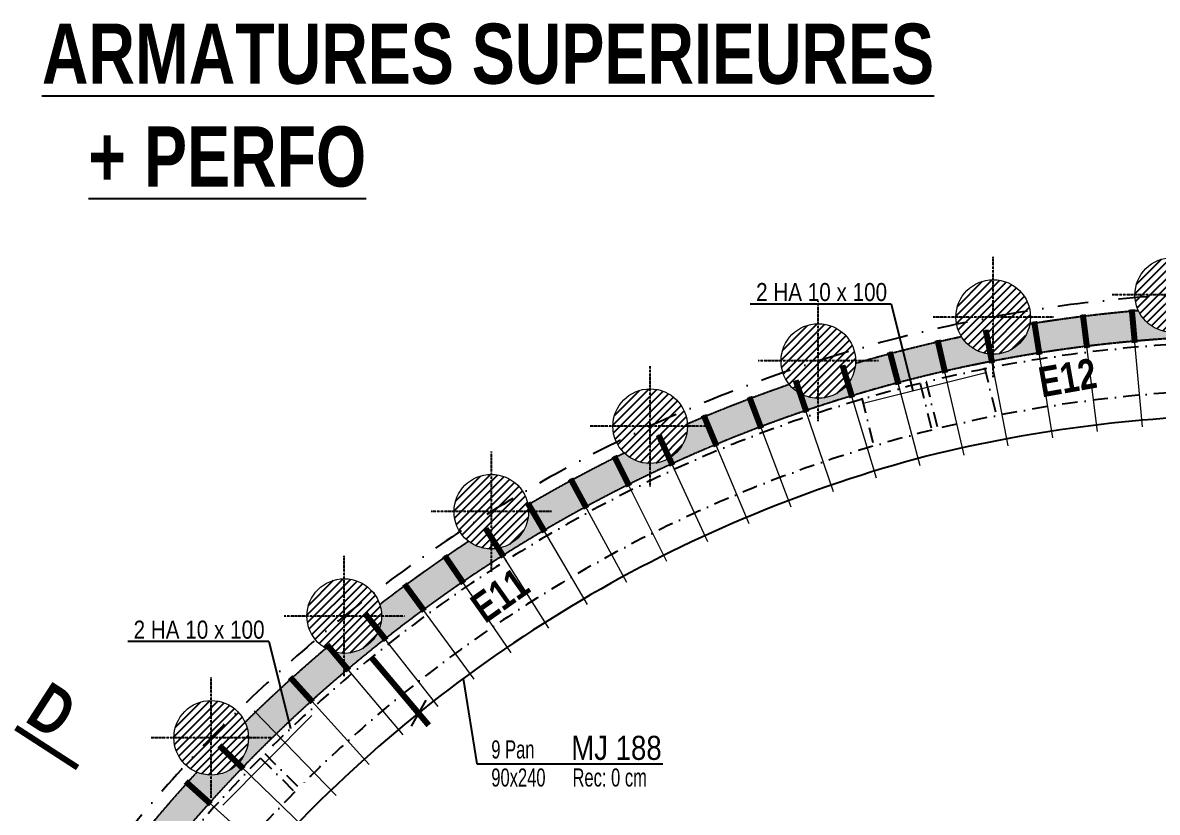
# Model space of a CAD drawing. Header units: metres. Extents: x 33574 to 39801, y -147554 to -143354.
# Drawn here: x 37026 to 37970, y -144999 to -144343 of the extents above; entities that cross this region are included whole.
import ezdxf
from ezdxf.enums import TextEntityAlignment as Align

# ---------------------------------------------------------------- set-up
doc = ezdxf.new("R2010")
doc.units = ezdxf.units.M
for name, pattern in [('CACHEx2', [19.049999999999997, 12.7, -6.35]), ('INTERROMPU2', [9.524999999999999, 6.35, -3.175]), ('TIRETPTX2', [50.8, 25.4, -12.7, 0, -12.7])]:
    doc.linetypes.add(name, pattern=pattern)
for name, color, linetype in [('01_ARMA_INF', 50, 'Continuous'), ('01_isolant ext', 2, 'TIRETPTX2'), ('01_linteaux', 3, 'Continuous'), ('01_murs_coup', 5, 'Continuous'), ('01_murs_sup', 2, 'INTERROMPU2'), ('01_poch_murs', 251, 'Continuous'), ('01_texte', 230, 'Continuous')]:
    doc.layers.add(name, color=color, linetype=linetype)
doc.layers.add('01_PIEUX', color=5, linetype='Continuous', lineweight=60)
doc.styles.add('ARIAL NA', font='ARIALN.TTF')
doc.styles.add('impact', font='impact.ttf')
doc.styles.add('PATIO', font='ARIALN.TTF')
pattern_1 = [(135, (1211.661501504375, -135886.3766936216), (-11.22532015133644, 8.881784197001252e-16), [7.9375, -7.9375])]

msp = doc.modelspace()

# ---------------------------------------------------------------- hatches: boundary and pattern name
at = {"layer": '01_murs_sup', "ltscale": 3}
h = msp.add_hatch(dxfattribs=at)
h.set_pattern_fill('DASH', color=256, scale=2.5, angle=135)
h.set_pattern_definition(pattern_1)
edge = h.paths.add_edge_path()
edge.add_line((38619.85975942877, -145131.6349017622), (38592.8597559124, -145131.6349017622))
edge.add_line((38592.8597559124, -145131.6349017622), (38592.85976770975, -144596.6220185353))
edge.add_arc((38581.83640637679, -144567.6481422858), 30.99999999998138, 200.7835595957978, 290.8297495042634, ccw=False)
edge.add_line((38552.85365288442, -144578.6481422858), (38460.81915986918, -144578.6481422858))
edge.add_arc((38431.8364063768, -144567.6481422858), 31.00000000000336, 200.7835595958433, 339.2164404041567, ccw=False)
edge.add_line((38402.85365288442, -144578.6481422858), (38310.81915986918, -144578.6481422858))
edge.add_arc((38281.8364063768, -144567.6481422858), 31.00000000000336, 200.7835595958433, 339.2164404041567, ccw=False)
edge.add_line((38252.85365288442, -144578.6481422858), (38160.81915986918, -144578.6481422858))
edge.add_arc((38131.8364063768, -144567.6481422858), 30.99999999999303, 201.3118853197231, 339.21644040420693, ccw=False)
edge.add_line((38102.95631485799, -144578.9149215001), (38011.01984804115, -144579.7669164767))
edge.add_arc((37981.92120965551, -144569.0772371503), 31.00000000000605, 205.0617590903189, 339.8286810938205, ccw=False)
edge.add_arc((38055.65423624864, -145780.6175167353), 1202.726036363769, 94.85607431748207, 99.19121332791286)
edge.add_arc((37833.10268825421, -144587.4697053421), 30.99999999999447, 212.034883978377, 349.0964430106714, ccw=False)
edge.add_arc((38055.6542362488, -145780.6175167352), 1202.726036363719, 101.9401136610933, 106.2742133279193)
edge.add_arc((37687.67754987871, -144624.0173050652), 30.9999999999968, 219.1178839784031, 356.17944301063665, ccw=False)
edge.add_arc((38055.65423624883, -145780.6175167352), 1202.726036363716, 109.0231136610926, 113.3572133279185)
edge.add_arc((37547.86878998945, -144678.217937674), 30.99999999974383, -3.228137757105287e-10, 3.262443010306697, ccw=False)
edge.add_arc((37547.8687899892, -144678.2179376741), 31, -106.92223189973828, 0, ccw=False)
edge.add_line((37538.8455135238, -144707.8756598023), (37538.8455135238, -144722.341862265))
edge.add_arc((38055.65423624888, -145780.6175167352), 1177.726036363744, 92.05394913478762, 116.028561673013, ccw=False)
edge.add_line((38013.44394914911, -144603.6481422858), (38572.85976755482, -144603.6481422858))
edge.add_line((38572.85976755482, -144603.6481422858), (38572.8597559124, -145131.6349014186))
edge.add_line((38572.8597559124, -145131.6349014186), (38387.86683301943, -145131.6349014186))
edge.add_line((38387.86683301943, -145131.6349014186), (38387.86395860227, -145494.6348953786))
edge.add_line((38387.86395860227, -145494.6348953786), (38012.60975566173, -145494.6348953786))
edge.add_line((38012.60975566173, -145494.6348953786), (38012.60975566173, -145627.4040440309))
edge.add_arc((37522.36195200062, -146364.8041766384), 885.4952651279937, 54.972460644416515, 56.382736305045626, ccw=False)
edge.add_line((38030.60975566173, -145639.6931267724), (38030.60975566173, -145514.6348953786))
edge.add_line((38030.60975566173, -145514.6348953786), (38120.60975558187, -145514.6348953786))
edge.add_line((38120.60975558187, -145514.6348953786), (38120.60975558187, -145690.6348835175))
edge.add_line((38120.60975558187, -145690.6348835175), (38096.46789063645, -145690.6348835175))
edge.add_arc((37522.3619519998, -146364.8041766382), 885.4952651283348, 49.58310368497262, 54.97246064434233)
edge.add_arc((37522.36195199977, -146364.8041766383), 885.4952651284469, 54.9724606443451, 88.93337311106023)
edge.add_line((37538.8455135238, -145479.4623461771), (37538.8455135238, -145499.4658924054))
edge.add_arc((37522.36195199974, -146364.8041766384), 865.4952651284898, 31.885060788713417, 88.90872238282088, ccw=False)
edge.add_line((38257.26215444713, -145907.6349012024), (38387.86068825978, -145907.634901203))
edge.add_line((38387.86068825978, -145907.634901203), (38387.85705872715, -146365.9957603085))
edge.add_line((38387.85705872715, -146365.9957603085), (38407.85951696527, -146365.9957603085))
edge.add_line((38407.85951696527, -146365.9957603085), (38407.85951696527, -145758.6903359441))
edge.add_line((38407.85951696527, -145758.6903359441), (38602.45553037126, -145758.6903359441))
edge.add_line((38602.45553037126, -145758.6903359441), (38602.45553037126, -145740.6903359441))
edge.add_line((38602.45553037126, -145740.6903359441), (38407.85951696527, -145740.6903359441))
edge.add_line((38407.85951696527, -145740.6903359441), (38407.85951696527, -145147.6349014186))
edge.add_line((38407.85951696527, -145147.6349014186), (38619.85975942877, -145147.6349014186))
edge.add_line((38619.85975942877, -145147.6349014186), (38619.85975942877, -145131.6349017622))
edge = h.paths.add_edge_path(flags=16)
edge.add_line((38387.86380023217, -145507.6348953786), (38387.86108262614, -145692.597199733))
edge.add_line((38387.86108262614, -145692.597199733), (38387.86165855697, -145692.5985063117))
edge.add_line((38387.86165855697, -145692.5985063117), (38387.86298066453, -145710.6361900963))
edge.add_line((38387.86298066453, -145710.6361900963), (38387.86224820535, -145710.6348835175))
edge.add_line((38387.86224820535, -145710.6348835175), (38387.86084662988, -145887.634901203))
edge.add_line((38387.86084662988, -145887.634901203), (38268.29180603761, -145887.6349012025))
edge.add_arc((38147.56387337932, -145944.94630127), 133.6406760744734, 25.39440870109206, 65.71043163573019)
edge.add_line((38202.53675377985, -145823.1357404712), (38202.53676413976, -145710.6348835175))
edge.add_line((38202.53676413976, -145710.6348835175), (38202.85976380173, -145710.6348835175))
edge.add_line((38202.85976380173, -145710.6348835175), (38202.85975573682, -145798.2138452048))
edge.add_arc((37522.36195199987, -146364.8041766384), 885.4952651284403, 39.78115613019892, 47.62597131948492)
edge.add_line((38119.15705963951, -145710.6348835175), (38202.85976380173, -145710.6348835175))
edge.add_line((38202.85976380173, -145710.6348835175), (38202.85976564348, -145690.6348835175))
edge.add_line((38202.85976564348, -145690.6348835175), (38138.60975590135, -145690.6348835175))
edge.add_line((38138.60975590135, -145690.6348835175), (38138.60975558187, -145690.6348835175))
edge.add_line((38138.60975558187, -145690.6348835175), (38138.60975558187, -145514.6348953786))
edge.add_line((38138.60975558187, -145514.6348953786), (38202.85978185086, -145514.6348953786))
edge.add_line((38202.85978185086, -145514.6348953786), (38202.85976564419, -145710.5971997362))
edge.add_line((38202.85976564419, -145710.5971997362), (38222.8597656442, -145710.5971997362))
edge.add_line((38222.8597656442, -145710.5971997362), (38222.85978185086, -145507.6348953786))
edge.add_line((38222.85978185086, -145507.6348953786), (38387.86380023217, -145507.6348953786))
h.paths.add_polyline_path([(38387.86683301943, -145131.6349015173), (37915.56930421361, -145131.6349015173), (37738.97997833929, -145286.8598370758), (37752.18420836882, -145301.8814318423), (37917.42175079962, -145156.6349015173), (38387.86663505682, -145156.6349015173)], flags=17)
h = msp.add_hatch(dxfattribs=at)
h.set_pattern_fill('DASH', color=256, scale=2.5, angle=135)
h.set_pattern_definition(pattern_1)
edge = h.paths.add_edge_path()
edge.add_line((37538.8455135238, -144722.341862265), (37538.8455135238, -144707.8756598023))
edge.add_arc((37547.86878998917, -144678.2179376741), 30.99999999998815, 226.2008839784407, 253.07776810030668, ccw=False)
edge.add_arc((38055.65423624868, -145780.6175167351), 1202.72603636355, 116.1061136610875, 120.4402133279125)
edge.add_arc((37415.81029081325, -144749.2443462307), 30.99999999999435, 0, 10.345443010625615, ccw=False)
edge.add_arc((37415.81029081324, -144749.2443462307), 30.99999999999636, -126.71611602166251, 5.377387424232438e-11, ccw=False)
edge.add_arc((38055.65423624893, -145780.6175167352), 1202.726036363755, 123.1891136610932, 127.5232133279169)
edge.add_arc((37293.51764339537, -144836.0124642499), 31.00000000004408, 0, 17.428443010622175, ccw=False)
edge.add_arc((37293.51764339542, -144836.0124642499), 30.99999999999636, -119.63311602164868, 0, ccw=False)
edge.add_arc((38055.65423624888, -145780.6175167352), 1202.726036363712, 130.2721136610881, 134.6062133279121)
edge.add_arc((37182.85738390327, -144937.1979616602), 31.00000000004577, -5.377387424232438e-11, 24.511443010564506, ccw=False)
edge.add_arc((37182.85738390332, -144937.1979616602), 31, -112.55011602162091, 0, ccw=False)
edge.add_arc((38055.6542362487, -145780.6175167352), 1202.726036363611, 137.3551136610777, 141.6892133279013)
edge.add_arc((37085.51850493808, -145051.2564578753), 31.00000000001319, 0, 31.59444301060978, ccw=False)
edge.add_arc((37085.5185049381, -145051.2564578753), 31.00000000000364, -105.46711602161918, 0, ccw=False)
edge.add_arc((38055.65423624857, -145780.6175167352), 1202.726036363478, 144.4381136610719, 148.772213327895)
edge.add_arc((37002.98667666827, -145176.4470934655), 31.00000000002467, -5.377387424232438e-11, 38.677443010546426, ccw=False)
edge.add_arc((37002.98667666831, -145176.4470934655), 30.99999999999272, -98.38411602166099, 0, ccw=False)
edge.add_arc((38055.65423624884, -145780.6175167351), 1202.726036363665, 151.5211136610797, 155.8552133279022)
edge.add_arc((36936.52157124675, -145310.8591006611), 31.00000000002007, 0, 45.76044301059147, ccw=False)
edge.add_arc((36936.52157124676, -145310.8591006611), 31, -91.30111602162748, 5.377387424232438e-11, ccw=False)
edge.add_arc((38055.65423624853, -145780.6175167353), 1202.726036363444, 158.6041136610622, 160.7596099109288)
edge.add_line((36920.10729933415, -145384.2804472971), (36895.63531951005, -145465.8389103738))
edge.add_arc((36876.69702955817, -145490.3815502827), 30.99999999998894, 5.377387424232438e-11, 52.34448233653029, ccw=False)
edge.add_arc((36876.69702955814, -145490.3815502826), 31.00000000001091, -85.74869509532238, 0, ccw=False)
edge.add_line((36878.99509683355, -145521.2962536906), (36863.80899557172, -145571.9074052174))
edge.add_arc((36844.65484696918, -145596.2819532402), 31.00000000002931, 0, 51.838823286970694, ccw=False)
edge.add_arc((36844.65484696921, -145596.2819532402), 30.99999999998909, -85.24303604581559, 0, ccw=False)
edge.add_line((36847.22565630422, -145627.1751715795), (36820.6599948077, -145715.7113071045))
edge.add_arc((36801.21439709822, -145739.853981557), 31.00000000000053, 0, 51.15046554258652, ccw=False)
edge.add_arc((36801.21439709823, -145739.853981557), 30.99999999998909, -84.55467830142197, 0, ccw=False)
edge.add_line((36804.15616646777, -145770.7140851371), (36777.50959882752, -145859.519858868))
edge.add_arc((36757.77394722726, -145883.4260098738), 30.99999999998018, 0, 50.45872493290841, ccw=False)
edge.add_arc((36757.77394722725, -145883.4260098738), 30.99999999999272, -83.86293769173221, 0, ccw=False)
edge.add_line((36761.08807184747, -145914.2483488182), (36734.35778654428, -146003.3331307851))
edge.add_arc((36714.33349735626, -146026.9980381906), 30.99999999998639, -5.377387424232438e-11, 49.763448720829786, ccw=False)
edge.add_arc((36714.33349735627, -146026.9980381907), 31, -83.16766147967297, 5.377387424232438e-11, ccw=False)
edge.add_line((36718.02139353024, -146057.7778923458), (36691.41124605946, -146146.4622875422))
edge.add_arc((36672.54588323079, -146171.061029082), 30.9999999999954, 0, 52.514539147360324, ccw=False)
edge.add_arc((36672.54588323079, -146171.061029082), 30.99999999999272, 274.06371430914675, 359.9999999999462, ccw=False)
edge.add_line((36674.74272135756, -146201.9830908219), (36648.2627694271, -146290.1353148722))
edge.add_arc((36629.38982455987, -146314.7282397092), 30.99999999999541, 0, 52.49687685459321, ccw=False)
edge.add_arc((36629.38982455985, -146314.7282397092), 31.00000000001455, -70.8742860169134, 0, ccw=False)
edge.add_line((36639.54672510597, -146344.0171005832), (36640.07824653362, -146365.9957603085))
edge.add_line((36640.07824653362, -146365.9957603085), (36665.08555599998, -146365.9957603085))
edge.add_line((36665.08555599998, -146365.9957603085), (36664.0791750752, -146324.3814381961))
edge.add_line((36664.0791750752, -146324.3814381961), (36911.92182545811, -145499.3089115099))
edge.add_line((36911.92182545811, -145499.3089115099), (37522.36195199976, -145499.3089115099))
edge.add_arc((37522.36195199928, -146364.8041766383), 865.4952651284111, 88.9087223827907, 89.99999999996851, ccw=False)
edge.add_line((37538.8455135238, -145499.4658924054), (37538.8455135238, -145479.4623461771))
edge.add_arc((37528.64075662712, -145915.1303716551), 435.7875233266934, 88.65819253990759, 90.82554326156212)
edge.add_line((37522.36195199975, -145479.3880830261), (36917.92960398343, -145479.3880830261))
edge.add_line((36917.92960398343, -145479.3880830261), (36945.68964092802, -145386.8952620134))
edge.add_arc((38055.65423624888, -145780.6175167353), 1177.726036363767, 116.0285616730126, 160.4695873568512, ccw=False)
at = {"layer": '01_poch_murs'}
h = msp.add_hatch(dxfattribs=at)
h.set_pattern_fill('ANSI31', color=256, scale=1.5)
h.set_pattern_definition([(45, (19773.22887741509, -135865.8095620589), (-3.367596045400932, 3.367596045400933), [])])
h.paths.add_polyline_path([(37981.92120965553, -144538.0772371503, 0.4142135623730951), (37950.92120965553, -144569.0772371503), (37981.92120965553, -144569.0772371503)])
h.paths.add_polyline_path([(37981.92120965553, -144569.0772371503), (37950.92120965553, -144569.0772371503, 0.4142135623730951), (37981.92120965553, -144600.0772371503)])
h.paths.add_polyline_path([(37981.92120965553, -144538.0772371503), (37981.92120965553, -144569.0772371503), (38012.92120965553, -144569.0772371503, 0.4142135623730951)])
h.paths.add_polyline_path([(38012.92120965553, -144569.0772371503), (37981.92120965553, -144569.0772371503), (37981.92120965553, -144600.0772371503, 0.4142135623730951)])
h = msp.add_hatch(dxfattribs=at)
h.set_pattern_fill('ANSI31', color=256, scale=1.5)
h.set_pattern_definition([(45, (19624.41035601378, -135884.2020302506), (-3.367596045400932, 3.367596045400933), [])])
h.paths.add_polyline_path([(37833.10268825423, -144556.4697053421, 0.4142135623730951), (37802.10268825423, -144587.4697053421), (37833.10268825423, -144587.4697053421)])
h.paths.add_polyline_path([(37833.10268825423, -144587.4697053421), (37802.10268825423, -144587.4697053421, 0.4142135623730951), (37833.10268825423, -144618.4697053421)])
h.paths.add_polyline_path([(37833.10268825423, -144556.4697053421), (37833.10268825423, -144587.4697053421), (37864.10268825423, -144587.4697053421, 0.4142135623730951)])
h.paths.add_polyline_path([(37864.10268825423, -144587.4697053421), (37833.10268825423, -144587.4697053421), (37833.10268825423, -144618.4697053421, 0.4142135623730951)])
at = {"layer": '01_poch_murs', "ltscale": 3}
h = msp.add_hatch(color=256, dxfattribs=at)
h.dxf.hatch_style = 1
h.paths.add_polyline_path([(38552.85365288444, -144578.6481422858), (38460.81915986919, -144578.6481422858, -0.690065559342354), (38402.85365288444, -144578.6481422858), (38310.81915986919, -144578.6481422858, -0.6900655593423551), (38252.85365288444, -144578.6481422858), (38160.81915986919, -144578.6481422858, -0.6866679614140103), (38102.95631485801, -144578.9149215001), (38011.01984804117, -144579.7669164767, -0.6667085915927928), (37953.8398063163, -144582.2086798166, 0.01891786864332901), (37863.54304437187, -144593.3335538591, -0.2058076460600042), (37849.79470515723, -144613.5920438995), (37849.79470515723, -144621.0225571965, -0.05293556011198203), (38097.86452334865, -144603.6481422858), (38572.8597675549, -144603.6481422858), (38572.85976769444, -144597.3200137799, -0.2326350150878804)])
h.paths.add_polyline_path([(37849.79470515723, -144621.0225571965), (37849.79470515723, -144613.5920438995, -0.4169943815633989), (37806.8232038673, -144603.9132055886, 0.01891333202871347), (37718.60865627996, -144626.0828937938, -0.6812689604309282), (37663.62621495371, -144643.5757632949, 0.01891333202871096), (37578.81854937285, -144676.4537398123, -0.0142360546494353), (37578.86878998922, -144678.2179376742, -0.503616030956479), (37538.84551352389, -144707.8756598023), (37538.84551352389, -144722.341862265, -0.06975970139477862)])
h.paths.add_polyline_path([(37538.84551352389, -144722.341862265), (37538.84551352389, -144707.8756598023, -0.1178131145377853), (37526.41269680408, -144700.5928357796, 0.01891333202871288), (37446.30632118013, -144743.6772884923, -0.04517119621277415), (37446.81029081326, -144749.2443462307, -0.6171070753033968), (37397.27692082162, -144774.0941791628, 0.01891333202871142), (37323.09448795112, -144826.7275158855, -0.07619285917296362), (37324.51764339543, -144836.0124642499, -0.5752177938253992), (37278.18986892138, -144862.9579523633, 0.0134997775354115), (37229.79724555848, -144906.2548062569), (37229.79724555848, -144940.9754217586, -0.08088505237707058)])
h.paths.add_polyline_path([(37229.79724555848, -144940.9754217586), (37229.79724555848, -144906.2548062569, 0.005412172626123334), (37211.06361526236, -144924.3368375834, -0.1073610116204503), (37213.85738390333, -144937.1979616602, -0.5347923163912949), (37170.96915069942, -144965.8278396078, 0.01891333202870704), (37111.92361519918, -145035.0154556863, -0.1387367531134328), (37116.51850493811, -145051.2564578753, -0.4956818265242388), (37077.25126150274, -145081.1337516948, 0.0140874434755383), (37039.41171228021, -145137.3438183572), (37069.12620030463, -145137.3438183572, -0.05401596373595395)])
at = {"layer": '01_poch_murs'}
h = msp.add_hatch(dxfattribs=at)
h.set_pattern_fill('ANSI31', color=256, scale=1.5)
h.set_pattern_definition([(45, (19478.98521763828, -135920.7496299738), (-3.367596045400932, 3.367596045400933), [])])
h.paths.add_polyline_path([(37687.67754987872, -144593.0173050652, 0.4142135623730951), (37656.67754987872, -144624.0173050652), (37687.67754987872, -144624.0173050652)])
h.paths.add_polyline_path([(37687.67754987872, -144624.0173050652), (37656.67754987872, -144624.0173050652, 0.4142135623730951), (37687.67754987872, -144655.0173050652)])
h.paths.add_polyline_path([(37687.67754987872, -144593.0173050652), (37687.67754987872, -144624.0173050652), (37718.67754987872, -144624.0173050652, 0.4142135623730951)])
h.paths.add_polyline_path([(37718.67754987872, -144624.0173050652), (37687.67754987872, -144624.0173050652), (37687.67754987872, -144655.0173050652, 0.4142135623730951)])
h = msp.add_hatch(dxfattribs=at)
h.set_pattern_fill('ANSI31', color=256, scale=1.5)
h.set_pattern_definition([(45, (19339.17645774877, -135974.9502625827), (-3.367596045400932, 3.367596045400933), [])])
h.paths.add_polyline_path([(37547.86878998922, -144647.2179376742, 0.4142135623730951), (37516.86878998922, -144678.2179376742), (37547.86878998922, -144678.2179376742)])
h.paths.add_polyline_path([(37547.86878998922, -144678.2179376742), (37516.86878998922, -144678.2179376742, 0.4142135623730951), (37547.86878998922, -144709.2179376742)])
h.paths.add_polyline_path([(37547.86878998922, -144647.2179376742), (37547.86878998922, -144678.2179376742), (37578.86878998922, -144678.2179376742, 0.4142135623730951)])
h.paths.add_polyline_path([(37578.86878998922, -144678.2179376742), (37547.86878998922, -144678.2179376742), (37547.86878998922, -144709.2179376742, 0.4142135623730951)])
h = msp.add_hatch(dxfattribs=at)
h.set_pattern_fill('ANSI31', color=256, scale=1.5)
h.set_pattern_definition([(45, (19207.11795857281, -136045.9766711393), (-3.367596045400932, 3.367596045400933), [])])
h.paths.add_polyline_path([(37415.81029081326, -144718.2443462307, 0.4142135623730951), (37384.81029081326, -144749.2443462307), (37415.81029081326, -144749.2443462307)])
h.paths.add_polyline_path([(37415.81029081326, -144749.2443462307), (37384.81029081326, -144749.2443462307, 0.4142135623730951), (37415.81029081326, -144780.2443462307)])
h.paths.add_polyline_path([(37415.81029081326, -144718.2443462307), (37415.81029081326, -144749.2443462307), (37446.81029081326, -144749.2443462307, 0.4142135623730951)])
h.paths.add_polyline_path([(37446.81029081326, -144749.2443462307), (37415.81029081326, -144749.2443462307), (37415.81029081326, -144780.2443462307, 0.4142135623730951)])
h = msp.add_hatch(dxfattribs=at)
h.set_pattern_fill('ANSI31', color=256, scale=1.5)
h.set_pattern_definition([(45, (19084.82531115498, -136132.7447891584), (-3.367596045400932, 3.367596045400933), [])])
h.paths.add_polyline_path([(37293.51764339543, -144805.0124642499, 0.4142135623730951), (37262.51764339543, -144836.0124642499), (37293.51764339543, -144836.0124642499)])
h.paths.add_polyline_path([(37293.51764339543, -144836.0124642499), (37262.51764339543, -144836.0124642499, 0.4142135623730951), (37293.51764339543, -144867.0124642499)])
h.paths.add_polyline_path([(37293.51764339543, -144805.0124642499), (37293.51764339543, -144836.0124642499), (37324.51764339543, -144836.0124642499, 0.4142135623730951)])
h.paths.add_polyline_path([(37324.51764339543, -144836.0124642499), (37293.51764339543, -144836.0124642499), (37293.51764339543, -144867.0124642499, 0.4142135623730951)])
h = msp.add_hatch(dxfattribs=at)
h.set_pattern_fill('ANSI31', color=256, scale=1.5)
h.set_pattern_definition([(45, (18974.16505166289, -136233.9302865688), (-3.367596045400932, 3.367596045400933), [])])
h.paths.add_polyline_path([(37182.85738390333, -144906.1979616602, 0.4142135623730951), (37151.85738390333, -144937.1979616602), (37182.85738390333, -144937.1979616602)])
h.paths.add_polyline_path([(37182.85738390333, -144937.1979616602), (37151.85738390333, -144937.1979616602, 0.4142135623730951), (37182.85738390333, -144968.1979616602)])
h.paths.add_polyline_path([(37182.85738390333, -144906.1979616602), (37182.85738390333, -144937.1979616602), (37213.85738390333, -144937.1979616602, 0.4142135623730951)])
h.paths.add_polyline_path([(37213.85738390333, -144937.1979616602), (37182.85738390333, -144937.1979616602), (37182.85738390333, -144968.1979616602, 0.4142135623730951)])

# ---------------------------------------------------------------- linework, layer by layer
at = {"layer": '01_ARMA_INF', "linetype": 'Continuous', "lineweight": 0}
for p, q in [((37957.1438512248, -144678.7022120901), (37948.30646396426, -144581.1014918755)), ((37882.58126454907, -144687.9293722787), (37867.13985096796, -144591.153534661)), ((37919.78420631718, -144682.6826509371), (37907.63780148276, -144585.4382945477)), ((37845.57793323253, -144694.4363249077), (37826.8593199682, -144598.240620651)), ((37808.81688946267, -144702.1960041529), (37786.84266527511, -144606.6913787604)), ((37772.3405308968, -144711.1994605343), (37747.13603934353, -144616.4960624668)), ((37736.19092685595, -144721.4363100852), (37707.7852370625, -144627.6433637228)), ((37700.40976980496, -144732.894746328), (37668.83564293854, -144640.1204259984)), ((37665.03832726725, -144745.561553891), (37630.33217875229, -144653.912859109)), ((37630.11739422975, -144759.4221237505), (37592.31925174886, -144669.0047558116)), ((37595.68724609276, -144774.4604700792), (37554.84070342152, -144685.3787101516)), ((37561.78759221901, -144790.6592486837), (37517.93975894795, -144703.0158375371)), ((37528.45753013572, -144807.9997770079), (37481.65897733733, -144721.8957965194)), ((37495.7355004421, -144826.4620556801), (37446.04020234568, -144741.9968122536)), ((37463.65924247471, -144846.0247915789), (37411.12451421614, -144763.2957016117)), ((37432.2657507814, -144866.6654223914), (37376.95218229987, -144785.7678999211)), ((37401.59123245443, -144888.360142635), (37343.56261861217, -144809.3874892951)), ((37371.67106537168, -144911.0839311127), (37310.99433237731, -144834.1272285253)), ((37342.5397573942, -144934.8105797711), (37279.2848856147, -144859.9585844994)), ((37314.2309065673, -144959.5127239269), (37248.47084981744, -144886.8517651097)), ((37286.77716237076, -144985.1618738277), (37218.5877637732, -144914.7757536128)), ((37260.21018806331, -145011.7284475094), (37189.67009257639, -144943.6983444028)), ((37234.56062416429, -145039.1818049148), (37161.75118787829, -144973.5861801543))]:
    msp.add_line(p, q, dxfattribs=at)
at = {"layer": '01_ARMA_INF', "linetype": 'Continuous', "lineweight": 0, "flags": 128}
for points, const_width in [([(37950.83143175299, -144608.9874119368), (37948.30646396425, -144581.1014918755)], 5.000000000000195), ([(37871.55168341971, -144618.8037739803), (37867.13985096796, -144591.153534661)], 5.000000000000174), ([(37911.10820286403, -144613.2223963732), (37907.63780148276, -144585.4382945476)], 5.000000000000182), ([(37832.20749518659, -144625.7251075815), (37826.85931996819, -144598.240620651)], 5.000000000000168), ([(37793.12101504298, -144633.9784145869), (37786.8426652751, -144606.6913787604)], 5.000000000000168), ([(37754.33732264447, -144643.5541762004), (37747.13603934352, -144616.4960624668)], 5.000000000000162), ([(37715.90114843206, -144654.4413483978), (37707.78523706249, -144627.6433637228)], 5.000000000000152), ([(37677.85682204324, -144666.627374664), (37668.83564293853, -144640.1204259984)], 5.000000000000147), ([(37640.24822118514, -144680.0982004753), (37630.33217875229, -144653.912859109)], 5.000000000000147), ([(37603.11872102912, -144694.8382895085), (37592.31925174886, -144669.0047558116)], 5.000000000000135), ([(37566.51114418473, -144710.8306415595), (37554.84070342151, -144685.3787101516)], 5.000000000000131), ([(37530.46771131111, -144728.0568121504), (37517.93975894794, -144703.015837537)], 5.000000000000129), ([(37495.02999242258, -144746.4969338018), (37481.65897733732, -144721.8957965194)], 5.000000000000129), ([(37460.23885894466, -144766.1297389468), (37446.04020234566, -144741.9968122536)], 5.000000000000123), ([(37426.13443657572, -144786.9325844595), (37411.12451421612, -144763.2957016117)], 5.000000000000123), ([(37392.75605900888, -144808.8814777698), (37376.95218229986, -144785.7678999211)], 5.000000000000121), ([(37360.1422225671, -144831.9511045351), (37343.56261861215, -144809.3874892951)], 5.000000000000111), ([(37328.33054180427, -144856.114857836), (37310.9943323773, -144834.1272285253)], 5.000000000000097), ([(37297.35770612313, -144881.3448688627), (37279.28488561469, -144859.9585844994)], 5.000000000000088), ([(37267.25943746025, -144907.6120390575), (37248.47084981742, -144886.8517651097)], 5.000000000000087), ([(37209.82440557265, -144963.135516719), (37189.67009257637, -144943.6983444028)], 5.00000000000008), ([(37182.55388396, -144992.3277872287), (37161.75118787828, -144973.5861801543)], 5.00000000000007)]:
    msp.add_lwpolyline(points, dxfattribs=dict(at, const_width=const_width))
at = {"layer": '01_isolant ext', "ltscale": 0.5}
for p, q in [((37825.79169178898, -144629.3249531269), (37835.45507353373, -144668.1515162678)), ((37772.41989192089, -144642.6084383187), (37782.080608424, -144681.4242927682)), ((37777.27187372708, -144641.4008487558), (37786.93525547182, -144680.2274118967)), ((37723.90007385898, -144654.6843339476), (37733.56079036209, -144693.5001883971)), ((37224.00964447827, -144954.036396848), (37252.25395568016, -144982.1087424326)), ((37227.41573088006, -144950.3721707143), (37255.78650421296, -144978.5702084645))]:
    msp.add_line(p, q, dxfattribs=at)
at = {"layer": '01_isolant ext'}
msp.add_arc((38055.65423656178, -145780.6175165098), 1213.726036363743, 91.99092271833617, 160.6105502048303, dxfattribs=at)
at = {"layer": '01_isolant ext', "ltscale": 0.5}
for centre, radius, start, end in [((38055.65423624888, -145780.6175167353), 1172.726036363743, 90, 103.7318607872419), ((38055.65423624888, -145780.6175167353), 1172.726036363743, 103.9761461161476, 134.9306695429635), ((38055.65423624888, -145780.6175167353), 1132.726036363743, 90, 103.7232342745414), ((38055.65423624888, -145780.6175167353), 1132.726036363743, 103.9761461161474, 134.9220430302614), ((38052.2154655941, -145778.9322790606), 1168.921767536125, 135.1147208763936, 160.4850830137619), ((38052.2154655941, -145778.9322790606), 1128.921767536125, 135.1147208763936, 160.4850830137619)]:
    msp.add_arc(centre, radius, start, end, dxfattribs=at)
at = {"layer": '01_linteaux', "linetype": 'TIRETPTX2', "ltscale": 0.01}
for p, q in [((37833.10268825423, -144637.4697053421), (37833.10268825423, -144537.4697053421)), ((38031.92120965553, -144569.0772371503), (37931.92120965553, -144569.0772371503)), ((37687.67754987872, -144674.0173050652), (37687.67754987872, -144574.0173050652)), ((37883.10268825423, -144587.4697053421), (37783.10268825423, -144587.4697053421)), ((37883.10268825423, -144587.4697053421), (37783.10268825423, -144587.4697053421)), ((37547.86878998922, -144728.2179376742), (37547.86878998922, -144628.2179376742)), ((37737.67754987872, -144624.0173050652), (37637.67754987872, -144624.0173050652)), ((37597.86878998922, -144678.2179376742), (37497.86878998922, -144678.2179376742)), ((37597.86878998922, -144678.2179376742), (37497.86878998922, -144678.2179376742)), ((37415.81029081326, -144799.2443462307), (37415.81029081326, -144699.2443462307)), ((37465.81029081326, -144749.2443462307), (37365.81029081326, -144749.2443462307)), ((37293.51764339543, -144886.0124642499), (37293.51764339543, -144786.0124642499)), ((37343.51764339543, -144836.0124642499), (37243.51764339543, -144836.0124642499)), ((37182.85738390333, -144987.1979616602), (37182.85738390333, -144887.1979616602)), ((37232.85738390333, -144937.1979616602), (37132.85738390333, -144937.1979616602))]:
    msp.add_line(p, q, dxfattribs=at)
at = {"layer": '01_linteaux', "linetype": 'CACHEx2', "lineweight": 0, "ltscale": 2, "const_width": 5, "flags": 128}
msp.add_lwpolyline([(37363.73753449452, -144926.8022610472), (37316.58338495956, -144871.0028881494)], dxfattribs=at)
at = {"layer": '01_murs_coup', "linetype": 'Continuous', "lineweight": 5}
for centre, radius, start, end in [((38055.65423624888, -145780.6175167353), 1202.726036363743, 94.85607431743404, 99.19121332802186), ((38055.65423624888, -145780.6175167353), 1202.726036363743, 94.85607431743409, 99.19121332802186), ((38055.65423624888, -145780.6175167353), 1177.726036363743, 87.94605086509816, 160.4695873564522), ((38055.65423624888, -145780.6175167353), 1202.726036363743, 101.9401136610993, 106.2742133278323), ((38055.65423624888, -145780.6175167353), 1202.726036363743, 109.0231136608114, 113.3572133278602), ((38055.65423624888, -145780.6175167353), 1202.726036363743, 116.1061136608118, 120.4402133280901), ((38055.65423624888, -145780.6175167353), 1202.726036363743, 116.1061136608117, 120.4402133280906), ((38055.65423624888, -145780.3040546046), 1202.726036363743, 123.1891136609779, 127.5232133282798), ((38055.65423624888, -145780.6175167353), 1202.726036363743, 130.2721136609525, 134.60621332825), ((38055.65423624888, -145780.6175167353), 1202.726036363743, 137.3551136609897, 141.689213327802)]:
    msp.add_arc(centre, radius, start, end, dxfattribs=at)
at = {"layer": '01_murs_sup', "ltscale": 0.05}
for centre, radius, start, end in [((38055.65423624886, -145780.6175167352), 1202.726036363743, 94.85607431743404, 99.19121332802186), ((38055.65423624886, -145780.6175167352), 1202.726036363743, 94.85607431743409, 99.19121332802186), ((38055.65423624886, -145780.6175167352), 1177.726036363743, 91.99065690944028, 160.4695873564522), ((38055.65423624886, -145780.6175167352), 1202.726036363743, 101.9401136610993, 106.2742133278323), ((38055.65423624886, -145780.6175167352), 1202.726036363743, 109.0231136608114, 113.3572133278602), ((38055.65423624886, -145780.6175167352), 1202.726036363743, 116.1061136608118, 120.4402133280901), ((38055.65423624886, -145780.6175167352), 1202.726036363743, 116.1061136608117, 120.4402133280906), ((38055.65423624886, -145780.3040546046), 1202.726036363743, 123.1891136609779, 127.5232133282798), ((38055.65423624886, -145780.6175167352), 1202.726036363743, 130.2721136609525, 134.6062133282477), ((38055.65423624886, -145780.6175167352), 1202.726036363743, 137.3551136609897, 141.689213327802)]:
    msp.add_arc(centre, radius, start, end, dxfattribs=at)
at = {"layer": '01_PIEUX', "linetype": 'Continuous', "lineweight": 5}
for p, q in [((37826.92390824345, -144633.8740928401), (37725.03229031346, -144659.2334736608)), ((37266.53214424492, -144918.7546779881), (37192.5129916783, -144993.2272571923))]:
    msp.add_line(p, q, dxfattribs=at)
for centre in [(37981.92120965553, -144569.0772371503), (37833.10268825423, -144587.4697053421), (37687.67754987872, -144624.0173050652), (37547.86878998922, -144678.2179376742), (37415.81029081326, -144749.2443462307), (37293.51764339543, -144836.0124642499), (37182.85738390333, -144937.1979616602)]:
    msp.add_circle(centre, 31, dxfattribs=at)
at = {"layer": '01_texte'}
for p, q in [((37631.1240356551, -144576.3790985167), (37748.33628772057, -144576.3790985167)), ((37748.33628772057, -144576.3790985167), (37766.3953673018, -144648.9387895389)), ((37113.53276343212, -144857.0118774476), (37230.74501549759, -144857.0118774476)), ((37230.74501549759, -144857.0118774476), (37248.80409507883, -144929.5715684697)), ((37392.40704581897, -144887.9805267793), (37403.78178734262, -144958.853773175)), ((37361.38748634226, -144905.8445059384), (37349.05957634212, -144927.6101018246)), ((37403.78178734262, -144958.853773175), (37558.48895667433, -144958.853773175))]:
    msp.add_line(p, q, dxfattribs=at)
at = {"layer": '01_texte', "const_width": 5, "flags": 128}
msp.add_lwpolyline([(37020.47152227581, -144928.7605118839), (37071.80835795634, -144961.9652700048)], dxfattribs=at)
at = {"layer": '01_texte'}
for centre, radius, start, end in [((38062.5843333606, -145864.1709514348), 1195.555439606266, 90.0925561158332, 103.3313291949106), ((38064.97236755576, -145796.3549770988), 1130.260259407573, 104.2418471306503, 134.9453092577997), ((38052.2154655941, -145778.9322790606), 1108.921767536125, 135.1147208763936, 160.4850830137619)]:
    msp.add_arc(centre, radius, start, end, dxfattribs=at)

# ---------------------------------------------------------------- texts
at = {"layer": '01_texte', "style": 'impact'}
for s, p in [('%%UARMATURES SUPERIEURES', (37413.02568124626, -144408.5736061571)), ('%%U+ PERFO', (37196.29467097754, -144494.0269420829))]:
    msp.add_text(s, height=50, dxfattribs=at).set_placement(p, align=Align.BOTTOM_CENTER)
at = {"layer": '01_texte', "style": 'ARIAL NA'}
for p in [(37635.95882440875, -144574.207592332), (37118.36755218577, -144854.8403712629)]:
    msp.add_text('2 HA 10 x 100', height=15, dxfattribs=at).set_placement(p)
at = {"layer": '01_texte', "style": 'impact'}
for s, rotation, p in [('E12', 10.10029236671001, (37898.44995979062, -144657.4893854177)), ('E11', 35.33946072094384, (37434.5020748145, -144835.0270557362))]:
    msp.add_text(s, height=25, rotation=rotation, dxfattribs=at).set_placement(p, align=Align.BOTTOM_CENTER)
msp.add_text('D', height=40, rotation=327.1051382717694, dxfattribs=at).set_placement((37026.72920065448, -144922.863140997))
at = {"layer": '01_texte', "ltscale": 5, "style": 'PATIO', "width": 0.8}
for s, p in [('9 Pan', (37415.78263759954, -144954.37092944)), ('90x240', (37415.78263759954, -144977.7057361066)), ('Rec: 0 cm', (37483.2828011863, -144977.7057361066))]:
    msp.add_text(s, height=15, dxfattribs=at).set_placement(p)
at = {"layer": '01_texte', "ltscale": 5, "style": 'PATIO'}
msp.add_text('MJ 188', height=20, dxfattribs=at).set_placement((37482.28435436228, -144955.5782993024))

doc.saveas('drawing.dxf')
